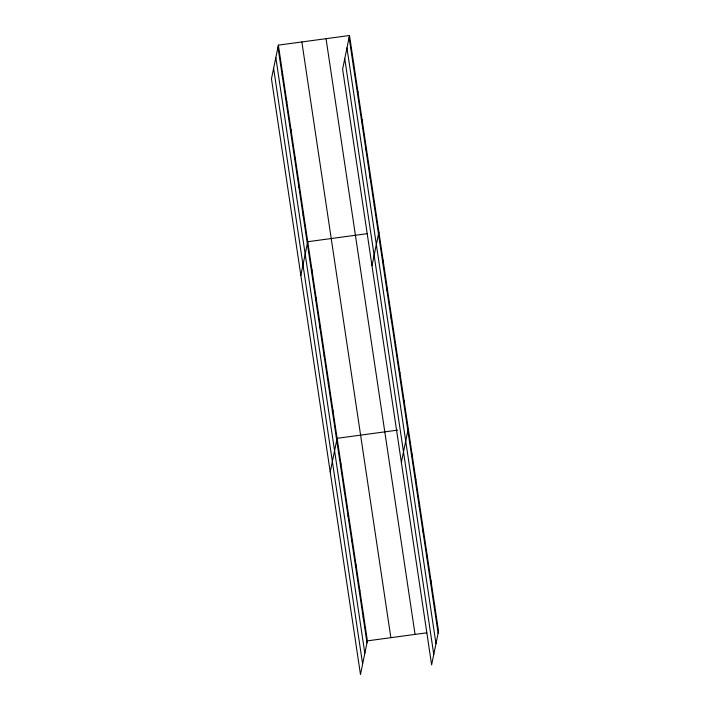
<?xml version="1.0" encoding="UTF-8"?>
<svg xmlns="http://www.w3.org/2000/svg" width="710" height="710" viewBox="0 0 710 710"><rect width="100%" height="100%" fill="white"/><g stroke="black" fill="none" stroke-linecap="round" stroke-linejoin="round"><path stroke-width="1.06" d="M278.373 45.129L271.469 78.775L360.485 674.5L367.389 640.855L278.373 45.129L349.515 35.5L438.531 631.226L431.627 664.871L342.611 69.145L349.515 35.5M282.163 75.216L282.571 73.21M286.361 103.296L286.769 101.299M290.559 131.377L290.967 129.38M294.748 159.466L295.165 157.469M298.945 187.546L299.363 185.55M303.143 215.636L303.552 213.63M300.845 275.365L307.749 241.72L367.15 233.679M353.305 65.586L353.713 63.581M311.539 271.806L311.947 269.8M357.494 93.667L357.911 91.67M315.737 299.886L316.145 297.889M361.692 121.747L362.109 119.75M319.926 327.967L320.343 325.97M365.89 149.837L366.298 147.84M324.124 356.056L324.541 354.059M370.087 177.917L370.496 175.92M328.322 384.137L328.73 382.14M374.285 206.006L374.694 204.001M332.52 412.226L332.928 410.22M371.987 265.735L378.892 232.09M330.221 471.955L337.126 438.31L397.591 430.127M340.498 465.627L340.906 463.63M382.672 262.176L383.089 260.171M344.279 490.947L344.696 488.941M386.87 290.257L387.287 288.26M348.069 516.259L348.477 514.262M391.068 318.337L391.476 316.34M351.849 541.579L352.258 539.582M395.266 346.427L395.674 344.43M355.63 566.899L356.038 564.903M399.464 374.507L399.872 372.51M359.411 592.22L359.828 590.214M403.662 402.597L404.07 400.591M363.2 617.531L363.609 615.534M401.363 462.325L408.268 428.68M411.64 455.997L412.048 454.001M415.421 481.318L415.829 479.312M419.202 506.629L419.619 504.632M422.991 531.95L423.4 529.953M426.772 557.27L427.18 555.273M430.553 582.591L430.961 580.585M434.334 607.902L434.751 605.905M367.389 640.855L426.79 632.814M349.107 37.497L438.123 633.222M346.959 47.943L435.976 643.668M344.749 58.699L433.766 654.425M326.041 38.677L415.057 634.403M301.856 41.952L390.864 637.678M277.965 47.126L366.981 642.852M275.826 57.572L364.833 653.298M273.616 68.329L362.624 664.054"/></g></svg>
